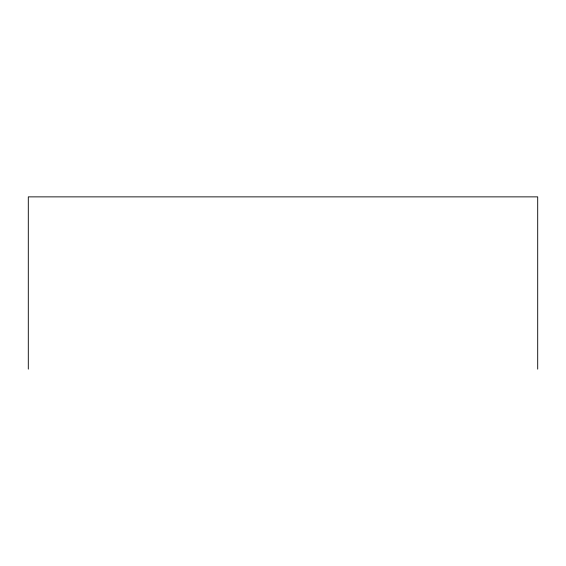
<?xml version="1.0" encoding="UTF-8"?>
<svg xmlns="http://www.w3.org/2000/svg" width="566" height="566" viewBox="0 0 566 566"><rect width="100%" height="100%" fill="white"/><g stroke="black" fill="none" stroke-linecap="round" stroke-linejoin="round"><path stroke-width="0.85" d="M537.7 369.131L537.7 196.869L28.3 196.869L28.3 369.131"/></g></svg>
